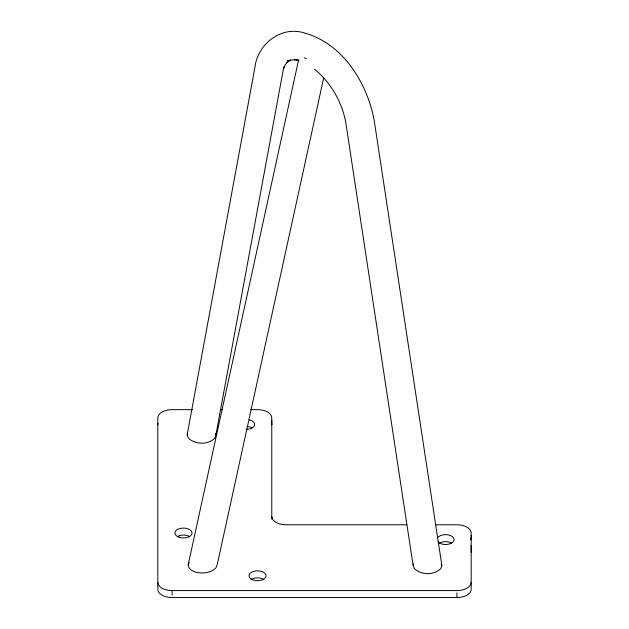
<?xml version="1.0" encoding="UTF-8"?>
<svg xmlns="http://www.w3.org/2000/svg" width="629" height="629" viewBox="0 0 629 629"><rect width="100%" height="100%" fill="white"/><g stroke="black" fill="none" stroke-linecap="round" stroke-linejoin="round"><path stroke-width="0.94" d="M271.767 518.65L271.767 417.876A14.247 8.224 0 0 0 257.528 409.652L250.727 409.652M471.176 552.317L471.176 533.007A14.247 8.224 0 0 0 456.937 524.783L435.323 524.783M284.387 66.037L283.121 70.503L215.904 434.922L214.882 438.106C208.065 445.033 195.155 444.821 188.323 438.028L187.159 434.859L254.887 67.547C257.426 44.36 280.856 25.671 304.066 32.857C342.608 43.275 366.966 82.556 374.113 119.927L441.841 565.369L440.819 568.553C434.01 575.48 421.1 575.268 414.259 568.474L413.096 565.306L345.879 123.19C342.239 102.307 331.003 82.729 314.61 69.261M323.628 78.13L217.241 564.583L215.983 567.775C211.179 572.862 203.56 573.624 196.987 572.5A13.736 7.933 0 0 1 189.125 567.956L188.181 564.724L298.492 60.415M284.104 66.698L283.577 68.333L286.219 63.411L288.735 60.73M187.159 434.859L187.67 433.263M413.096 565.306L413.607 563.71M188.181 564.724L189.125 562.334M288.735 60.588L286.832 62.373L290.645 60.219M290.582 60.038L287.256 61.044L292.666 59.881L298.657 60.219L294.506 59.315L299.034 60.596M192.458 409.652L172.063 409.652A14.247 8.224 0 0 0 157.824 417.876L157.824 589.326A14.247 8.224 0 0 0 172.063 597.55L456.937 597.55A14.247 8.224 0 0 0 471.176 589.326L471.176 545.343M220.622 409.652L222.564 409.652M406.837 524.783L286.014 524.783A14.247 8.224 0 0 1 271.767 516.558L271.767 518.886M157.824 582.352A14.247 8.224 0 0 0 172.063 590.576L456.937 590.576A14.247 8.224 0 0 0 471.176 582.352M441.259 563.788L441.841 565.369M215.322 433.342L215.904 434.922M471.176 535.334L471.176 539.989A14.247 8.224 0 0 0 470.94 538.487M456.937 592.895L456.937 597.55M271.767 420.203L271.767 424.858A14.247 8.224 0 0 0 271.531 423.364M172.063 590.576L172.063 595.223M306.048 58.568A14.247 5.614 12.3 0 1 304.428 57.719M157.824 424.858A14.247 8.224 0 0 1 158.06 423.364M437.595 537.771A8.547 4.938 0 0 1 450.395 535.523A8.547 4.938 0 0 1 451.3 543.236A8.547 4.938 0 0 1 438.091 542.001M439.498 543.079A8.547 4.938 0 0 1 451.583 543.079M177.417 536.498A8.547 4.938 0 0 1 189.502 536.498M251.482 579.262A8.547 4.938 0 0 1 263.567 579.262M249.273 419.873A8.547 4.938 0 0 1 254.525 425.385A8.547 4.938 0 0 1 246.128 429.395M246.93 426.525A8.547 4.938 0 0 1 252.174 427.948M179.186 537.284A8.547 4.938 0 0 0 192.002 533.007A8.547 4.938 0 0 0 179.186 528.737A8.547 4.938 0 0 0 179.186 537.284M250.829 578.837A8.547 4.938 0 0 0 265.469 577.587A8.547 4.938 0 0 0 256.278 570.888A8.547 4.938 0 0 0 250.829 578.837"/></g></svg>
